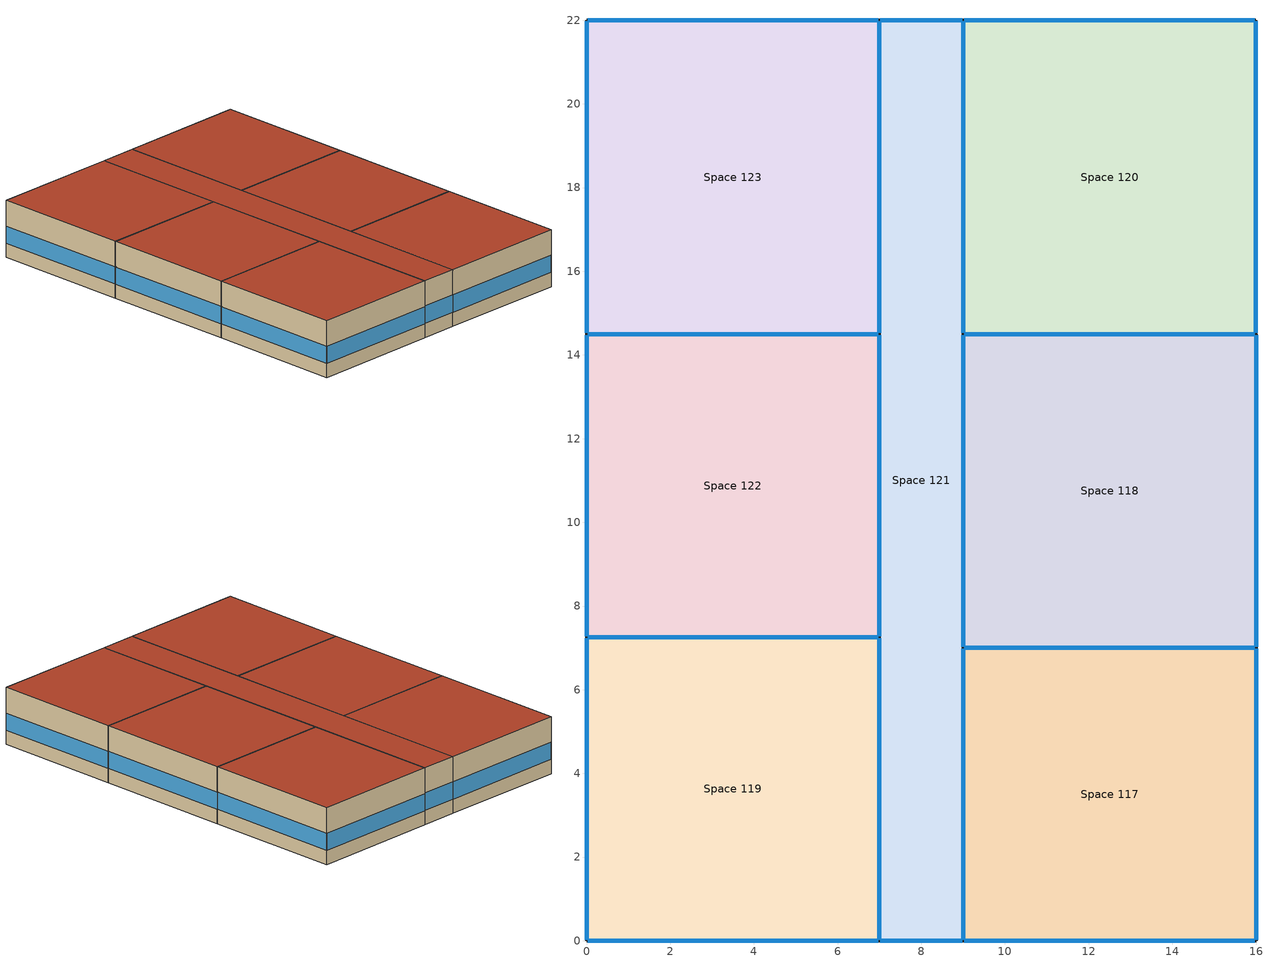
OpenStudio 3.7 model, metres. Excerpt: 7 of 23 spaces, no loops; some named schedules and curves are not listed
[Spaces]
Space 117
 floor adiabatic: 16,7 16,0 9,0 9,7 z39.1
 wall outside (Surface 108 c tbd): 16,0 16,7 z39.1:42.14
 wall outside (Surface 109 c tbd): 9,0 16,0 z39.1:42.14
 wall outside (Surface 110 c tbd): 9,7 9,0 z39.1:42.14
 wall outside (Surface 111 c tbd): 16,7 9,7 z39.1:42.14
 window: 16,0.03 16,6.97 / 9.03,0 15.97,0 / 9,6.97 9,0.03 / 15.97,7 9.03,7 z39.86:40.78
 roof outside (Surface 112 c tbd): 16,0 16,7 9,7 9,0 z42.14
Space 118
 floor adiabatic: 16,14.5 16,7 9,7 9,14.5 z39.1
 wall outside (Surface 114 c tbd): 16,7 16,14.5 z39.1:42.14
 wall outside (Surface 115 c tbd): 9,7 16,7 z39.1:42.14
 wall outside (Surface 116 c tbd): 9,14.5 9,7 z39.1:42.14
 wall outside (Surface 117 c tbd): 16,14.5 9,14.5 z39.1:42.14
 window: 16,7.03 16,14.47 / 9.03,7 15.97,7 / 9,14.47 9,7.03 / 15.97,14.5 9.03,14.5 z39.86:40.78
 roof outside (Surface 118 c tbd): 16,7 16,14.5 9,14.5 9,7 z42.14
Space 119
 floor adiabatic: 7,7.25 7,0 0,0 0,7.25 z39.1
 wall outside (Surface 120 c tbd): 7,0 7,7.25 z39.1:42.14
 wall outside (Surface 121 c tbd): 0,0 7,0 z39.1:42.14
 wall outside (Surface 122 c tbd): 0,7.25 0,0 z39.1:42.14
 wall outside (Surface 123 c tbd): 7,7.25 0,7.25 z39.1:42.14
 window: 7,0.03 7,7.22 / 0.03,0 6.97,0 / 0,7.22 0,0.03 / 6.97,7.25 0.03,7.25 z39.86:40.78
 roof outside (Surface 124 c tbd): 7,0 7,7.25 0,7.25 0,0 z42.14
Space 120
 floor adiabatic: 16,22 16,14.5 9,14.5 9,22 z39.1
 wall outside (Surface 126 c tbd): 9,22 9,14.5 z39.1:42.14
 wall outside (Surface 127 c tbd): 16,22 9,22 z39.1:42.14
 wall outside (Surface 128 c tbd): 16,14.5 16,22 z39.1:42.14
 wall outside (Surface 129 c tbd): 9,14.5 16,14.5 z39.1:42.14
 window: 9,21.97 9,14.53 / 15.97,22 9.03,22 / 16,14.53 16,21.97 / 9.03,14.5 15.97,14.5 z39.86:40.78
 roof outside (Surface 130 c tbd): 16,14.5 16,22 9,22 9,14.5 z42.14
Space 121
 floor adiabatic: 9,22 9,0 7,0 7,22 z39.1
 wall outside (Surface 132 c tbd): 9,22 7,22 z39.1:42.14
 wall outside (Surface 133 c tbd): 9,14.5 9,22 z39.1:42.14
 wall outside (Surface 134 c tbd): 9,7 9,14.5 z39.1:42.14
 wall outside (Surface 135 c tbd): 9,0 9,7 z39.1:42.14
 wall outside (Surface 136 c tbd): 7,0 9,0 z39.1:42.14
 wall outside (Surface 137 c tbd): 7,7.25 7,0 z39.1:42.14
 wall outside (Surface 138 c tbd): 7,14.5 7,7.25 z39.1:42.14
 wall outside (Surface 139 c tbd): 7,22 7,14.5 z39.1:42.14
 window: 8.97,22 7.03,22 / 7.03,0 8.97,0 z39.86:40.8; 9,14.53 9,21.97 / 9,7.03 9,14.47 / 9,0.03 9,6.97 / 7,7.22 7,0.03 / 7,14.47 7,7.28 / 7,21.97 7,14.53 z39.86:40.78
 roof outside (Surface 140 c tbd): 9,0 9,22 7,22 7,0 z42.14
Space 122
 floor adiabatic: 7,14.5 7,7.25 0,7.25 0,14.5 z39.1
 wall outside (Surface 142 c tbd): 0,14.5 0,7.25 z39.1:42.14
 wall outside (Surface 143 c tbd): 7,14.5 0,14.5 z39.1:42.14
 wall outside (Surface 144 c tbd): 7,7.25 7,14.5 z39.1:42.14
 wall outside (Surface 145 c tbd): 0,7.25 7,7.25 z39.1:42.14
 window: 0,14.47 0,7.28 / 6.97,14.5 0.03,14.5 / 7,7.28 7,14.47 / 0.03,7.25 6.97,7.25 z39.86:40.78
 roof outside (Surface 146 c tbd): 7,7.25 7,14.5 0,14.5 0,7.25 z42.14
Space 123
 floor adiabatic: 7,22 7,14.5 0,14.5 0,22 z39.1
 wall outside (Surface 148 c tbd): 0,22 0,14.5 z39.1:42.14
 wall outside (Surface 149 c tbd): 7,22 0,22 z39.1:42.14
 wall outside (Surface 150 c tbd): 7,14.5 7,22 z39.1:42.14
 wall outside (Surface 151 c tbd): 0,14.5 7,14.5 z39.1:42.14
 window: 0,21.97 0,14.53 / 6.97,22 0.03,22 / 7,14.53 7,21.97 / 0.03,14.5 6.97,14.5 z39.86:40.78
 roof outside (Surface 152 c tbd): 7,14.5 7,22 0,22 0,14.5 z42.14
[ClimateZones]
Climate Zone Institution Name 1=ASHRAE; Climate Zone Document Name 1=ANSI/ASHRAE Standard 169; Climate Zone Document Year 1=2006; Climate Zone Value 1=6A; Climate Zone Institution Name 2=CEC; Climate Zone Document Name 2=California Climate Zone Descriptions; Climate Zone Document Year 2=1995; Climate Zone Value 2=6
[Building]
Building 1
[Site]
Montreal Int'l: Latitude {deg}=45.47; Longitude {deg}=-73.75; Time Zone {hr}=-5; Elevation {m}=36
[SizingPeriod:DesignDay] Barometric Pressure {Pa}=100893; Rain Indicator=No; Snow Indicator=No; Day of Month=21; Daylight Saving Time Indicator=No; Dry-Bulb Temperature Range Modifier Type=DefaultMultipliers
Name | Maximum Dry-Bulb Temperature {C} | Daily Dry-Bulb Temperature Range {deltaC} | Wind Speed {m/s} | Wind Direction {deg} | Sky Clearness | Month | Day Type | Humidity Condition Type | Wetbulb or DewPoint at Maximum Dry-Bulb {C} | Solar Model Indicator | ASHRAE Clear Sky Optical Depth for Beam Irradiance | ASHRAE Clear Sky Optical Depth for Diffuse Irradiance
Montreal Int'l Ann Htg 99.6% Condns DB | -23.7 | 0 | 3.9 | 260 | 0 | 1 | WinterDesignDay | Wetbulb | -23.7 | ASHRAEClearSky
Montreal Int'l Ann Hum_n 99.6% Condns DP=>MCDB | -23 | 0 | 3.9 | 260 | 0 | 1 | WinterDesignDay | Dewpoint | -30.5 | ASHRAEClearSky
Montreal Int'l Ann Htg Wind 99.6% Condns WS=>MCDB | -5.3 | 0 | 12.9 | 260 | 0 | 1 | WinterDesignDay | Wetbulb | -5.3 | ASHRAEClearSky
Montreal Int'l Ann Clg .4% Condns DB=>MWB | 30 | 9.3 | 4.9 | 220 |  | 7 | SummerDesignDay | Wetbulb | 22.1 | ASHRAETau | 0.465 | 1.966
[Material] Thermal Absorptance=0.9
Name | Roughness | Thickness {m} | Conductivity {W/m-K} | Density {kg/m3} | Specific Heat {J/kg-K} | Solar Absorptance | Visible Absorptance
G05 25mm wood 1 | MediumSmooth | 0.0254 | 0.15 | 608 | 1630 | 0.5 | 0.5
4 in. Normalweight Concrete Floor 2 | MediumRough | 0.1016 | 2.31 | 2322 | 832 | 0.7 | 0.7
Generic Brick | MediumRough | 0.1 | 0.9 | 1920 | 790 | 0.65 | 0.65
Generic LW Concrete | MediumRough | 0.1 | 0.53 | 1280 | 840 | 0.8 | 0.8
Generic Wall Air Gap | Smooth | 0.1 | 0.667 | 1.28 | 1000 | 0.7 | 0.7
Generic Gypsum Board | MediumSmooth | 0.0127 | 0.16 | 800 | 1090 | 0.5 | 0.5
Roof Membrane 1 | VeryRough | 0.0095 | 0.16 | 1121.29 | 1460 | 0.7 | 0.7
Metal Roof Surface 2; F08 Metal surface 1 | Smooth | 0.0008 | 45.28 | 7824 | 500 | 0.7 | 0.7
100mm Normalweight concrete floor | MediumRough | 0.1016 | 2.31045 | 2322 | 832.557 | 0.7 | 0.7
G01 13mm gypsum board | Smooth | 0.0127 | 0.160031 | 800.001 | 1090.73 | 0.7 | 0.5
Generic HW Concrete | MediumRough | 0.2 | 1.95 | 2240 | 900 | 0.8 | 0.8
Generic Ceiling Air Gap | Smooth | 0.1 | 0.556 | 1.28 | 1000 | 0.7 | 0.7
Generic Acoustic Tile | MediumSmooth | 0.02 | 0.06 | 368 | 590 | 0.2 | 0.2
[Material:NoMass] Roughness=Smooth; Thermal Absorptance=0.9; Solar Absorptance=0.7
Name | Thermal Resistance {m2-K/W} | Visible Absorptance
Typical Carpet Pad 4; CP02 CARPET PAD 1 | 0.21648 | 0.8
Typical Insulation R1.76 GBC | 1.76 | 0.7
Typical Insulation R-1.2 Pre1980roof | 2.73841 | 0.7
Typical Insulation U=0.459 | 2.17 | 0.7
Typical Insulation R1.5 ground Pre1980 | 1.5 | 0.7
Typical Insulation R-2.17 1 | 0.381975 | 0.7
Surface 108 m tbd; Surface 109 m tbd; Surface 121 m tbd; Surface 127 m tbd; Surface 149 m tbd | 0.556399 | 0.7
Surface 110 m tbd; Surface 111 m tbd; Surface 115 m tbd; Surface 116 m tbd; Surface 117 m tbd; Surface 120 m tbd; Surface 123 m tbd; Surface 126 m tbd; Surface 129 m tbd; Surface 133 m tbd; Surface 134 m tbd; Surface 135 m tbd; Surface 137 m tbd; Surface 138 m tbd; Surface 139 m tbd; Surface 143 m tbd; Surface 144 m tbd; Surface 145 m tbd; Surface 150 m tbd; Surface 151 m tbd | 1.24606 | 0.7
Surface 112 m tbd | 1.98287 | 0.7
Surface 114 m tbd | 0.585953 | 0.7
Surface 118 m tbd; Surface 146 m tbd | 2.30019 | 0.7
Surface 122 m tbd | 0.557956 | 0.7
Surface 124 m tbd | 1.99235 | 0.7
Surface 128 m tbd; Surface 148 m tbd | 0.559417 | 0.7
Surface 130 m tbd; Surface 152 m tbd | 2.00128 | 0.7
Surface 132 m tbd; Surface 136 m tbd | 0.537568 | 0.7
Surface 140 m tbd | 2.44231 | 0.7
Surface 142 m tbd | 0.585305 | 0.7
[DefaultConstructionSet]
Zone Pre1980 6A: Default Exterior Surface Constructions=Default Surface Constructions 1696; Default Interior Surface Constructions=Default Surface Constructions 1697; Default Ground Contact Surface Constructions=Default Surface Constructions 1698; Default Exterior SubSurface Constructions=Default Sub Surface Constructions 1122; Default Interior SubSurface Constructions=Default Sub Surface Constructions 1123; Interior Partition Construction=Typical Interior Partition 4; Adiabatic Surface Construction=Generic Interior Floor
[Construction]
Typical Interior Partition 4; Typical Interior Door 4: G05 25mm wood 1
Typical Insulated Exterior Mass Floor 1: 4 in. Normalweight Concrete Floor 2, Typical Carpet Pad 4
Generic Exterior Wall pre1980 6A: Generic Brick, Generic LW Concrete, Typical Insulation R1.76 GBC, Generic Wall Air Gap, Generic Gypsum Board
Typical IEAD Roof pre1980: Roof Membrane 1, Typical Insulation R-1.2 Pre1980roof, Metal Roof Surface 2
Typical Interior Floor: 100mm Normalweight concrete floor, CP02 CARPET PAD 1
Typical Interior Wall: G01 13mm gypsum board, G01 13mm gypsum board
Typical Interior Ceiling: CP02 CARPET PAD 1, 100mm Normalweight concrete floor
Generic Ground Slab 6A 19802010: Typical Insulation U=0.459, Generic HW Concrete
Generic Ground Slab 6A pre1980: Typical Insulation R1.5 ground Pre1980, Generic HW Concrete
Customized Fenestration: u=3.36: Fenestration U=3.32 0.66 1
Typical Insulated Metal Door 2: F08 Metal surface 1, Typical Insulation R-2.17 1
U 0.88 SHGC 0.16 Sgl Ref-A-L Clr 6mm 1: REF A CLEAR LO 6MM 1
Typical Overhead Door 1: Typical Insulation R-2.17 1
Typical Interior Window: Clear 3mm 1
Generic Interior Ceiling: Generic LW Concrete, Generic Ceiling Air Gap, Generic Acoustic Tile
Generic Interior Floor: Generic Acoustic Tile, Generic Ceiling Air Gap, Generic LW Concrete
Surface 108 c tbd: Generic Brick, Generic LW Concrete, Surface 108 m tbd, Generic Wall Air Gap, Generic Gypsum Board
Surface 109 c tbd: Generic Brick, Generic LW Concrete, Surface 109 m tbd, Generic Wall Air Gap, Generic Gypsum Board
Surface 110 c tbd: Generic Brick, Generic LW Concrete, Surface 110 m tbd, Generic Wall Air Gap, Generic Gypsum Board
Surface 111 c tbd: Generic Brick, Generic LW Concrete, Surface 111 m tbd, Generic Wall Air Gap, Generic Gypsum Board
Surface 112 c tbd: Roof Membrane 1, Surface 112 m tbd, Metal Roof Surface 2
Surface 114 c tbd: Generic Brick, Generic LW Concrete, Surface 114 m tbd, Generic Wall Air Gap, Generic Gypsum Board
Surface 115 c tbd: Generic Brick, Generic LW Concrete, Surface 115 m tbd, Generic Wall Air Gap, Generic Gypsum Board
Surface 116 c tbd: Generic Brick, Generic LW Concrete, Surface 116 m tbd, Generic Wall Air Gap, Generic Gypsum Board
Surface 117 c tbd: Generic Brick, Generic LW Concrete, Surface 117 m tbd, Generic Wall Air Gap, Generic Gypsum Board
Surface 118 c tbd: Roof Membrane 1, Surface 118 m tbd, Metal Roof Surface 2
Surface 120 c tbd: Generic Brick, Generic LW Concrete, Surface 120 m tbd, Generic Wall Air Gap, Generic Gypsum Board
Surface 121 c tbd: Generic Brick, Generic LW Concrete, Surface 121 m tbd, Generic Wall Air Gap, Generic Gypsum Board
Surface 122 c tbd: Generic Brick, Generic LW Concrete, Surface 122 m tbd, Generic Wall Air Gap, Generic Gypsum Board
Surface 123 c tbd: Generic Brick, Generic LW Concrete, Surface 123 m tbd, Generic Wall Air Gap, Generic Gypsum Board
Surface 124 c tbd: Roof Membrane 1, Surface 124 m tbd, Metal Roof Surface 2
Surface 126 c tbd: Generic Brick, Generic LW Concrete, Surface 126 m tbd, Generic Wall Air Gap, Generic Gypsum Board
Surface 127 c tbd: Generic Brick, Generic LW Concrete, Surface 127 m tbd, Generic Wall Air Gap, Generic Gypsum Board
Surface 128 c tbd: Generic Brick, Generic LW Concrete, Surface 128 m tbd, Generic Wall Air Gap, Generic Gypsum Board
Surface 129 c tbd: Generic Brick, Generic LW Concrete, Surface 129 m tbd, Generic Wall Air Gap, Generic Gypsum Board
Surface 130 c tbd: Roof Membrane 1, Surface 130 m tbd, Metal Roof Surface 2
Surface 132 c tbd: Generic Brick, Generic LW Concrete, Surface 132 m tbd, Generic Wall Air Gap, Generic Gypsum Board
Surface 133 c tbd: Generic Brick, Generic LW Concrete, Surface 133 m tbd, Generic Wall Air Gap, Generic Gypsum Board
Surface 134 c tbd: Generic Brick, Generic LW Concrete, Surface 134 m tbd, Generic Wall Air Gap, Generic Gypsum Board
Surface 135 c tbd: Generic Brick, Generic LW Concrete, Surface 135 m tbd, Generic Wall Air Gap, Generic Gypsum Board
Surface 136 c tbd: Generic Brick, Generic LW Concrete, Surface 136 m tbd, Generic Wall Air Gap, Generic Gypsum Board
Surface 137 c tbd: Generic Brick, Generic LW Concrete, Surface 137 m tbd, Generic Wall Air Gap, Generic Gypsum Board
Surface 138 c tbd: Generic Brick, Generic LW Concrete, Surface 138 m tbd, Generic Wall Air Gap, Generic Gypsum Board
Surface 139 c tbd: Generic Brick, Generic LW Concrete, Surface 139 m tbd, Generic Wall Air Gap, Generic Gypsum Board
Surface 140 c tbd: Roof Membrane 1, Surface 140 m tbd, Metal Roof Surface 2
Surface 142 c tbd: Generic Brick, Generic LW Concrete, Surface 142 m tbd, Generic Wall Air Gap, Generic Gypsum Board
Surface 143 c tbd: Generic Brick, Generic LW Concrete, Surface 143 m tbd, Generic Wall Air Gap, Generic Gypsum Board
Surface 144 c tbd: Generic Brick, Generic LW Concrete, Surface 144 m tbd, Generic Wall Air Gap, Generic Gypsum Board
Surface 145 c tbd: Generic Brick, Generic LW Concrete, Surface 145 m tbd, Generic Wall Air Gap, Generic Gypsum Board
Surface 146 c tbd: Roof Membrane 1, Surface 146 m tbd, Metal Roof Surface 2
Surface 148 c tbd: Generic Brick, Generic LW Concrete, Surface 148 m tbd, Generic Wall Air Gap, Generic Gypsum Board
Surface 149 c tbd: Generic Brick, Generic LW Concrete, Surface 149 m tbd, Generic Wall Air Gap, Generic Gypsum Board
Surface 150 c tbd: Generic Brick, Generic LW Concrete, Surface 150 m tbd, Generic Wall Air Gap, Generic Gypsum Board
Surface 151 c tbd: Generic Brick, Generic LW Concrete, Surface 151 m tbd, Generic Wall Air Gap, Generic Gypsum Board
Surface 152 c tbd: Roof Membrane 1, Surface 152 m tbd, Metal Roof Surface 2
[WindowMaterial:SimpleGlazingSystem]
Fenestration U=3.32 0.66 1: U-Factor {W/m2-K}=3.32; Solar Heat Gain Coefficient=0.66; Visible Transmittance=0.21
[WindowMaterial:Glazing] Optical Data Type=SpectralAverage; Infrared Transmittance at Normal Incidence=0; Front Side Infrared Hemispherical Emissivity=0.84; Conductivity {W/m-K}=0.9; Dirt Correction Factor for Solar and Visible Transmittance=1; Solar Diffusing=No
Name | Thickness {m} | Solar Transmittance at Normal Incidence | Front Side Solar Reflectance at Normal Incidence | Back Side Solar Reflectance at Normal Incidence | Visible Transmittance at Normal Incidence | Front Side Visible Reflectance at Normal Incidence | Back Side Visible Reflectance at Normal Incidence | Back Side Infrared Hemispherical Emissivity
REF A CLEAR LO 6MM 1 | 0.006 | 0.066 | 0.341 | 0.493 | 0.08 | 0.41 | 0.37 | 0.4
Clear 3mm 1 | 0.003 | 0.837 | 0.075 | 0.075 | 0.898 | 0.081 | 0.081 | 0.84
[DefaultSurfaceConstructions]
Name | Floor Construction | Wall Construction | Roof Ceiling Construction
Default Surface Constructions 1696 | Typical Insulated Exterior Mass Floor 1 | Generic Exterior Wall pre1980 6A | Typical IEAD Roof pre1980
Default Surface Constructions 1697 | Typical Interior Floor | Typical Interior Wall | Typical Interior Ceiling
Default Surface Constructions 1698 | Generic Ground Slab 6A 19802010 | Generic Ground Slab 6A pre1980 | Generic Interior Ceiling
[DefaultSubSurfaceConstructions]
Name | Fixed Window Construction | Operable Window Construction | Door Construction | Glass Door Construction | Overhead Door Construction | Tubular Daylight Dome Construction | Tubular Daylight Diffuser Construction
Default Sub Surface Constructions 1122 | Customized Fenestration: u=3.36 | Customized Fenestration: u=3.36 | Typical Insulated Metal Door 2 | U 0.88 SHGC 0.16 Sgl Ref-A-L Clr 6mm 1 | Typical Overhead Door 1 | Typical Interior Window | Typical Interior Window
Default Sub Surface Constructions 1123 | Typical Interior Window | Typical Interior Window | Typical Interior Door 4
[People:Definition]
MidriseApartment Apartment People Definition: Number of People Calculation Method=People/Area; People per Space Floor Area {person/m2}=0.0283091; Fraction Radiant=0.3
[ElectricEquipment:Definition]
MidriseApartment Apartment Elec Equip Definition: Design Level Calculation Method=Watts/Area; Watts per Space Floor Area {W/m2}=8.15; Fraction Latent=0; Fraction Radiant=0.5; Fraction Lost=0
[ThermostatSetpoint:DualSetpoint] Heating Setpoint Temperature Schedule=NECB-G-Thermostat Setpoint-Heating; Cooling Setpoint Temperature Schedule=NECB-G-Thermostat Setpoint-Cooling 1
Thermostat Setpoint Dual Setpoint 5; Thermostat Setpoint Dual Setpoint 7; Thermostat Setpoint Dual Setpoint 9; Thermostat Setpoint Dual Setpoint 11; Thermostat Setpoint Dual Setpoint 18; Thermostat Setpoint Dual Setpoint 19; Thermostat Setpoint Dual Setpoint 21; Thermostat Setpoint Dual Setpoint 23
[DesignSpecification:OutdoorAir]
MidriseApartment Apartment Ventilation: Outdoor Air Method=Sum; Outdoor Air Flow per Person {m3/s-person}=0.003
[BuildingStory]
Building Story roof: Nominal Z Coordinate {m}=15; Nominal Floor to Floor Height {m}=3.048
[Space] Building Story=Building Story roof
Name | Space Type | Thermal Zone
Space 117 | MURB small 1 | Thermal Zone 18
Space 118 | MURB small 1 | Thermal Zone 19
Space 119 | MURB small 1 | Thermal Zone 20
Space 120 | MURB small 1 | Thermal Zone 13
Space 121 | MURB lobby 4 | Thermal Zone 21
Space 122 | MURB small 1 | Thermal Zone 22
Space 123 | MURB small 1 | Thermal Zone 23
[ThermalZone] Use Ideal Air Loads=No
Name | Thermostat | Multiplier
Thermal Zone 4 | Thermostat Setpoint Dual Setpoint 11
Thermal Zone 13 | Thermostat Setpoint Dual Setpoint 5 | 1
Thermal Zone 18 | Thermostat Setpoint Dual Setpoint 7
Thermal Zone 19 | Thermostat Setpoint Dual Setpoint 23
Thermal Zone 20 | Thermostat Setpoint Dual Setpoint 21
Thermal Zone 21 | Thermostat Setpoint Dual Setpoint 9
Thermal Zone 22 | Thermostat Setpoint Dual Setpoint 18
Thermal Zone 23 | Thermostat Setpoint Dual Setpoint 19
[DefaultScheduleSet]
Name | Number of People Schedule | People Activity Level Schedule | Electric Equipment Schedule | Hot Water Equipment Schedule | Infiltration Schedule | Lighting Schedule
MidriseApartment Apartment Schedule Set 3 | MidriseApartment Apartment Occ 3 | MidriseApartment Activity 3 | MURB Appliances and lighting | MURB hot water equipment schedule | MidriseApartment Infil 5
MidriseApartment Corridor Schedule Set 5 |  |  | ApartmentMidRise BLDG_ELEVATORS Pre2004 |  | MidriseApartment Infil 9 | MidriseApartment Corridor Light 6
[SpaceType] Default Construction Set=Zone Pre1980 6A; Design Specification Outdoor Air Object=MidriseApartment Apartment Ventilation
Name | Default Schedule Set
MURB small 1 | MidriseApartment Apartment Schedule Set 3
MURB lobby 4 | MidriseApartment Corridor Schedule Set 5
[People]
People 3: People Definition=MidriseApartment Apartment People Definition; Space or SpaceType=MURB small 1; Multiplier=1
[ElectricEquipment]
Electric Equipment 3: Electric Equipment Definition=MidriseApartment Apartment Elec Equip Definition; Space or SpaceType=MURB small 1
[Coil:Heating:DX:SingleSpeed] Availability Schedule=Always On Discrete hvac_library; Rated Total Heating Capacity {W}=2.22045e-16; Rated COP {W/W}=5; Rated Air Flow Rate {m3/s}=Autosize; Rated Supply Fan Power Per Volume Flow Rate 2017 {W/(m3/s)}=773.3; Rated Supply Fan Power Per Volume Flow Rate 2023 {W/(m3/s)}=934.4; Total Heating Capacity Function of Temperature Curve=OS:Curve:Biquadratic 11; Total Heating Capacity Function of Flow Fraction Curve=OS:Curve:Quadratic 14; Energy Input Ratio Function of Temperature Curve=OS:Curve:Biquadratic 12; Energy Input Ratio Function of Flow Fraction Curve=OS:Curve:Quadratic 15; Part Load Fraction Correlation Curve=OS:Curve:Quadratic 16; Defrost Strategy=Resistive; Defrost Control=Timed; Defrost Time Period Fraction=0.166667; Resistive Defrost Heater Capacity {W}=2000
PTHP 1 Spd DX Htg Coil; PTHP 1 Spd DX Htg Coil 1; PTHP 1 Spd DX Htg Coil 2; PTHP 1 Spd DX Htg Coil 3; PTHP 1 Spd DX Htg Coil 4; PTHP 1 Spd DX Htg Coil 5; PTHP 1 Spd DX Htg Coil 6; PTHP 1 Spd DX Htg Coil 7; PTHP 1 Spd DX Htg Coil 8; PTHP 1 Spd DX Htg Coil 9; PTHP 1 Spd DX Htg Coil 11; PTHP 1 Spd DX Htg Coil 12; PTHP 1 Spd DX Htg Coil 13; PTHP 1 Spd DX Htg Coil 14; PTHP 1 Spd DX Htg Coil 15; PTHP 1 Spd DX Htg Coil 16; PTHP 1 Spd DX Htg Coil 17; PTHP 1 Spd DX Htg Coil 18; PTHP 1 Spd DX Htg Coil 19; PTHP 1 Spd DX Htg Coil 20; PTHP 1 Spd DX Htg Coil 21; PTHP 1 Spd DX Htg Coil 22; PTHP 1 Spd DX Htg Coil 23
[Coil:Cooling:DX:SingleSpeed] Availability Schedule=Always On Discrete hvac_library; Rated Total Cooling Capacity {W}=Autosize; Rated Sensible Heat Ratio=Autosize; Rated COP {W/W}=3; Rated Air Flow Rate {m3/s}=Autosize; Rated Evaporator Fan Power Per Volume Flow Rate 2017 {W/(m3/s)}=773.3; Rated Evaporator Fan Power Per Volume Flow Rate 2023 {W/(m3/s)}=934.4; Total Cooling Capacity Function of Temperature Curve=OS:Curve:Biquadratic 9; Total Cooling Capacity Function of Flow Fraction Curve=OS:Curve:Quadratic 11; Energy Input Ratio Function of Temperature Curve=OS:Curve:Biquadratic 10; Energy Input Ratio Function of Flow Fraction Curve=OS:Curve:Quadratic 12; Part Load Fraction Correlation Curve=OS:Curve:Quadratic 13; Minimum Outdoor Dry-Bulb Temperature for Compressor Operation {C}=-25; Nominal Time for Condensate Removal to Begin {s}=0; Ratio of Initial Moisture Evaporation Rate and Steady State Latent Capacity=0; Maximum Cycling Rate {cycles/hr}=0; Latent Capacity Time Constant {s}=0; Condenser Type=AirCooled; Evaporative Condenser Effectiveness=0; Evaporative Condenser Air Flow Rate {m3/s}=Autosize; Evaporative Condenser Pump Rated Power Consumption {W}=Autosize; Crankcase Heater Capacity {W}=0; Maximum Outdoor Dry-Bulb Temperature for Crankcase Heater Operation {C}=0; Basin Heater Capacity {W/K}=0; Basin Heater Setpoint Temperature {C}=10
PTHP 1 Spd DX Clg Coil; PTHP 1 Spd DX Clg Coil 1; PTHP 1 Spd DX Clg Coil 2
[SpaceInfiltration:DesignFlowRate] Design Flow Rate Calculation Method=Flow/ExteriorArea; Flow per Exterior Surface Area {m3/s-m2}=0.000206641; Constant Term Coefficient=0.107472; Temperature Term Coefficient=0.0119911; Velocity Term Coefficient=0; Velocity Squared Term Coefficient=0.0134792
Name | Space or SpaceType | Schedule
Space 120 HVAC On Infiltration | Space 120 | Infiltration HVAC On Schedule
Space 120 HVAC Off Infiltration | Space 120 | Infiltration HVAC Off Schedule
Space 117 HVAC On Infiltration | Space 117 | Infiltration HVAC On Schedule
Space 117 HVAC Off Infiltration | Space 117 | Infiltration HVAC Off Schedule
Space 118 HVAC On Infiltration | Space 118 | Infiltration HVAC On Schedule
Space 118 HVAC Off Infiltration | Space 118 | Infiltration HVAC Off Schedule
Space 119 HVAC On Infiltration | Space 119 | Infiltration HVAC On Schedule
Space 119 HVAC Off Infiltration | Space 119 | Infiltration HVAC Off Schedule
Space 121 HVAC On Infiltration | Space 121 | Infiltration HVAC On Schedule
Space 121 HVAC Off Infiltration | Space 121 | Infiltration HVAC Off Schedule
Space 122 HVAC On Infiltration | Space 122 | Infiltration HVAC On Schedule
Space 122 HVAC Off Infiltration | Space 122 | Infiltration HVAC Off Schedule
Space 123 HVAC On Infiltration | Space 123 | Infiltration HVAC On Schedule
Space 123 HVAC Off Infiltration | Space 123 | Infiltration HVAC Off Schedule
